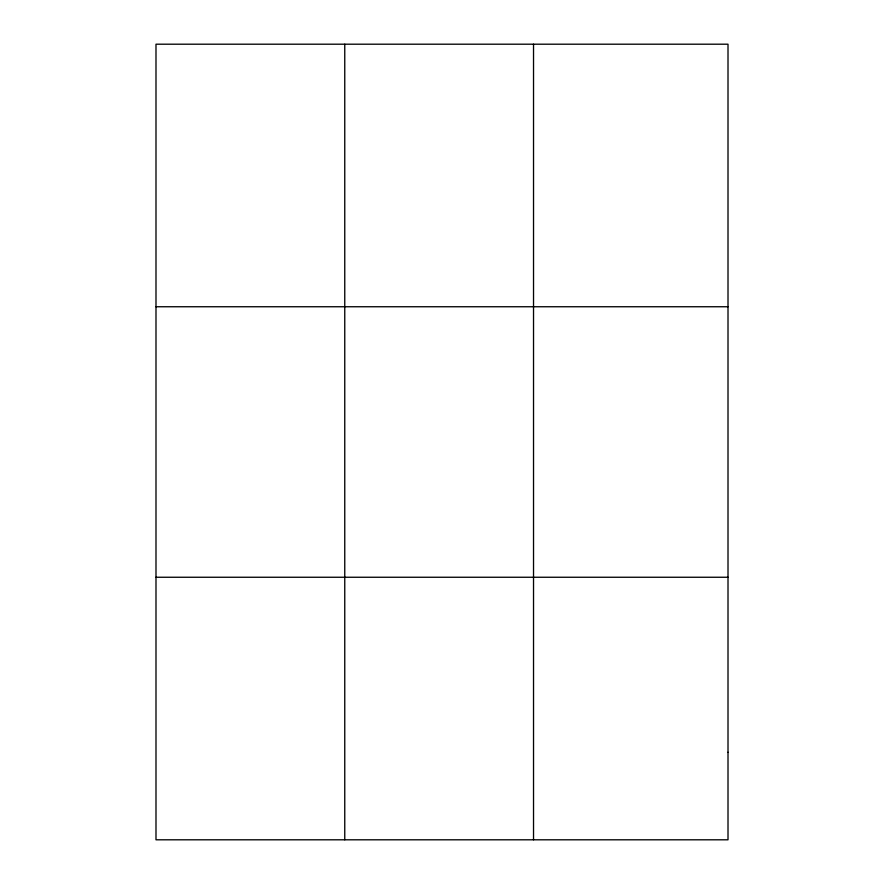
<?xml version="1.0" encoding="UTF-8"?>
<svg xmlns="http://www.w3.org/2000/svg" width="884" height="884" viewBox="0 0 884 884"><rect width="100%" height="100%" fill="white"/><g stroke="black" fill="none" stroke-linecap="round" stroke-linejoin="round"><path stroke-width="1.33" d="M344.76 44.2L344.76 839.8M533.527 44.2L533.527 839.8M155.993 306.748L728.007 306.748M155.993 577.252L728.007 577.252M728.007 752.284L728.007 839.8L155.993 839.8L155.993 44.2L728.007 44.2L728.007 752.284"/></g></svg>
